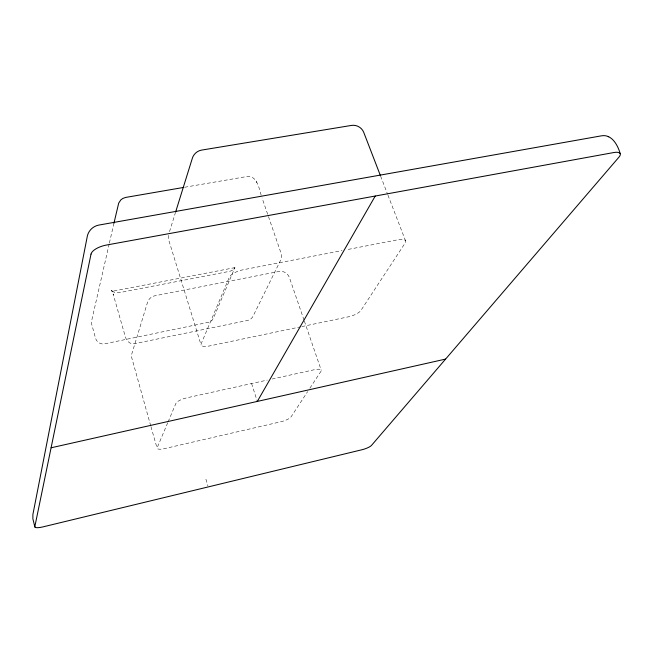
<?xml version="1.0" encoding="UTF-8"?>
<svg xmlns="http://www.w3.org/2000/svg" width="653" height="653" viewBox="0 0 653 653"><rect width="100%" height="100%" fill="white"/><g stroke="black" fill="none" stroke-linecap="round" stroke-linejoin="round"><path stroke-width="0.49" stroke-dasharray="3.27 2.45" d="M168.498 235.349L168.825 240.345L201.091 345.045M109.182 244.002L91.477 321.505L91.681 324.206L95.526 338.189C96.481 342.131 100.782 344.727 104.725 343.821L209.997 321.97L212.037 320.362L213.433 318.101L234.851 267.779L233.121 269.983L233.48 269.665L230.142 271.224L118.675 292.781L114.789 292.593L111.834 290.805L112.3 291.287L237.39 267.15M109.402 243.006L113.957 223.163M169.519 231.644L175.257 213.196M167.715 422.769L157.161 447.713A9.036 2.49 -16.6 0 0 164.499 448.619L281.01 421.732A8.767 2.367 -18.1 0 0 291.05 416.892L307.677 391.563M168.107 421.846L175.935 403.374A9.844 2.963 -16.9 0 1 186.815 397.824L267.306 380.079M309.889 388.184L320.974 371.304A9.55 2.8 -18.6 0 0 314.477 369.688L272.219 379.001M300.862 326.786L209.613 345.927A10.93 3.665 -17.4 0 1 201.14 343.837L229.301 277.337A12.146 4.538 -18.2 0 1 243.063 269.779L342.033 250.597M301.857 326.582L348.473 316.803A10.603 3.428 -19.5 0 0 360.889 310.477L405.129 243.063A11.803 4.187 -20.7 0 0 398.012 239.749L346.033 249.83M184.701 187.248L246.744 176.547C257.666 174.955 259.282 190.064 261.739 196.986M112.3 291.287L111.467 290.201L113.328 294.65L113.108 293.972L125.107 335.936C125.939 340.164 129.661 344.645 134.379 343.723L248.009 320.354L250.417 319.317L252.507 317.301L280.904 259.616L281.549 256.482L281.108 253.38L262.065 197.941M256.572 182.089L256.817 182.652M256.115 181.036L256.327 181.526M380.626 176.155L387.596 194.235M387.964 195.19L405.57 240.859M304.037 320.141L289.459 277.705C288.128 273.452 283.484 270.587 279.084 271.452L154.973 295.752C151.308 296.348 148.264 299.294 147.366 302.87L131.212 355.844L150.68 425.691M304.371 321.113L321.26 370.3M251.585 383.548L257.315 401.424M205.924 479.196L207.932 485.963M150.957 426.67L157.071 448.138"/><path stroke-width="0.98" d="M113.957 223.163L118.699 203.116L120.813 199.908L122.854 198.43L125.654 197.435L183.697 187.419M175.559 212.225L192.17 158.818C193.264 154.426 197.035 150.876 201.499 150.117L351.298 125.449C356.44 124.478 361.868 127.506 363.745 132.388L380.258 175.208M257.315 401.424L375.238 196.031M51.089 447.787L445.591 359.093M620.211 153.651C617.86 145.293 611.763 133.751 601.193 135.873L98.799 225.089C93.355 226.052 88.759 230.329 87.42 235.7L32.879 514.564L32.887 518.825L34.862 527.004M608.27 136.575L608.686 136.779M91.02 254.115L34.829 526.661A8.734 2.122 -15.4 0 0 42.747 526.938L362.064 449.721A7.991 1.861 -18.7 0 0 371.492 445.411L618.995 157.104A13.215 4.522 -24.1 0 0 613.673 152.557L106.357 245.063A14.35 5.95 -15.7 0 0 91.02 254.115"/></g></svg>
